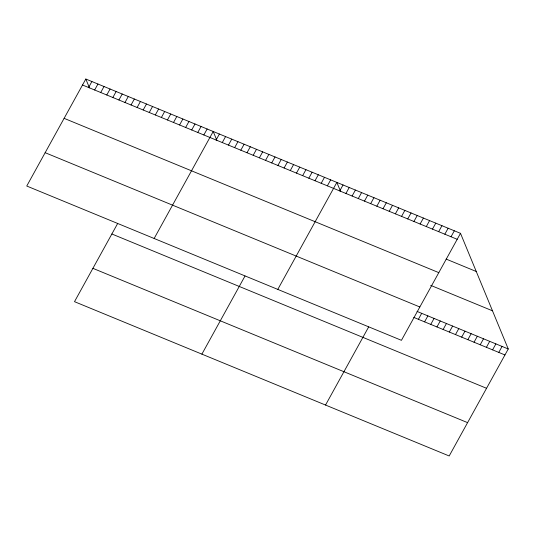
<?xml version="1.0" encoding="UTF-8"?>
<svg xmlns="http://www.w3.org/2000/svg" width="535" height="535" viewBox="0 0 535 535"><rect width="100%" height="100%" fill="white"/><g stroke="black" fill="none" stroke-linecap="round" stroke-linejoin="round"><path stroke-width="0.8" d="M85.814 79.026L26.75 186.026L401.437 340.32L460.501 233.327L85.814 79.026L89.452 87.834M88.583 87.506L91.88 81.527M94.648 90L97.945 84.022M100.714 92.501L104.017 86.523M106.779 94.996L110.083 89.024M112.852 97.497L116.148 91.518M118.917 99.992L122.214 94.02M124.983 102.493L128.28 96.514M131.048 104.987L134.345 99.015M137.114 107.488L140.411 101.51M143.179 109.989L146.476 104.011M149.245 112.484L152.549 106.505M155.31 114.985L158.614 109.006M161.376 117.479L164.68 111.501M167.448 119.98L170.745 114.002M117.613 223.576L74.499 301.673L449.186 455.974L508.25 348.974L460.501 233.327M173.514 122.475L176.811 116.503M179.579 124.976L182.876 118.997M185.645 127.47L188.942 121.498M191.711 129.972L195.007 123.993M197.776 132.466L201.08 126.494M203.842 134.967L207.145 128.988M154.147 238.483L213.211 131.49L216.849 140.297M216.093 140.01L219.39 134.038M222.272 142.557L225.576 136.579M228.458 145.105L231.755 139.127M234.638 147.647L237.941 141.675M240.824 150.195L244.12 144.216M247.003 152.743L250.306 146.764M253.189 155.284L256.486 149.312M259.368 157.832L262.672 151.853M265.554 160.38L268.851 154.401M271.733 162.928L275.03 156.949M277.919 165.469L281.216 159.497M284.098 168.017L287.395 162.038M290.284 170.565L293.581 164.586M296.464 173.106L299.76 167.134M201.889 354.137L245.003 276.033M302.643 175.654L305.946 169.675M308.829 178.202L312.126 172.223M315.008 180.743L318.312 174.771M321.194 183.291L324.491 177.312M327.373 185.839L330.677 179.86M277.792 289.402L336.856 182.408L340.494 191.216M339.738 190.928L343.042 184.956M345.924 193.476L349.221 187.497M352.104 196.024L355.407 190.045M358.289 198.565L361.586 192.593M364.469 201.113L367.766 195.135M370.655 203.661L373.952 197.683M376.834 206.202L380.131 200.23M383.02 208.75L386.317 202.772M389.199 211.298L392.496 205.32M395.378 213.839L398.682 207.868M401.564 216.387L404.861 210.409M407.744 218.935L411.047 212.957M413.93 221.483L417.226 215.505M420.109 224.025L423.412 218.053M325.534 405.055L368.648 326.952M426.295 226.572L429.592 220.594M432.474 229.12L435.778 223.142M438.66 231.662L441.957 225.69M444.839 234.21L448.136 228.231M451.025 236.758L454.322 230.779M418.397 319.308L421.694 313.329M424.583 321.856L427.88 315.877M430.762 324.397L434.059 318.425M436.948 326.945L440.245 320.967M443.127 329.493L446.424 323.514M449.306 332.041L452.61 326.062M455.492 334.582L458.789 328.61M461.672 337.13L464.975 331.152M467.857 339.678L471.154 333.7M474.037 342.219L477.34 336.248M480.223 344.767L483.52 338.789M486.402 347.315L489.706 341.337M492.588 349.857L495.885 343.885M498.767 352.404L502.071 346.426M82.517 85.005L457.204 239.299M446.123 259.08L476.257 271.492M64.113 118.342L438.8 272.636M430.668 285.349L492.494 310.808M45.154 152.689L419.841 306.983M417.059 311.423L508.25 348.974M413.762 317.402L504.953 354.952M111.862 233.989L486.549 388.29M92.896 268.336L467.59 422.637"/></g></svg>
